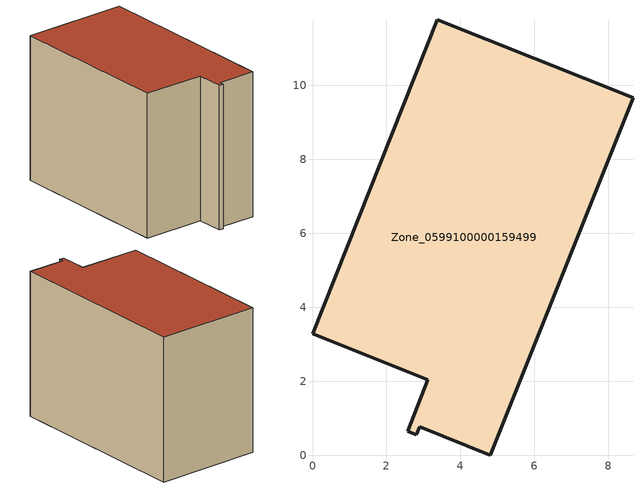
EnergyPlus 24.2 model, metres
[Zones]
Zone_0599100000159499
 floor ground (C_G): 0,3.28 3.38,11.77 8.67,9.66 4.81,0 2.9,0.76 2.81,0.55 2.58,0.64 3.12,2.03 z0.26
 wall outside (C_F): 2.81,0.55 2.9,0.76 4.81,0 8.67,9.66 3.38,11.77 0,3.28 3.12,2.03 2.58,0.64 2.81,0.55 z0.26:8.07
 roof outside (C_R): 3.12,2.03 2.58,0.64 2.81,0.55 2.9,0.76 4.81,0 8.67,9.66 3.38,11.77 0,3.28 z8.07
[BUILDING]
Pand.0599100000159499: North Axis=0; Terrain=City; Loads Convergence Tolerance Value=0.04; Temperature Convergence Tolerance Value=0.4; Solar Distribution=FullExterior; Maximum Number of Warmup Days=25; Minimum Number of Warmup Days=1
[Site:Location]
Rotterdam.The.Hague.AP_ZH_NLD Design_Conditions: Latitude=51.96; Longitude=4.45; Time Zone=1; Elevation=-4.5
[SITE:GROUNDTEMPERATURE:BUILDINGSURFACE]
18, 18, 18, 18, 18, 18, 18, 18, 18, 18, 18, 18
[MATERIAL] Thermal Absorptance=0.9; Solar Absorptance=0.7; Visible Absorptance=0.7
Name | Roughness | Thickness | Conductivity | Density | Specific Heat
G.TC.1975-1991 | MediumSmooth | 0.15 | 0.288461 | 540 | 1210
F.TC.1975-1991 | Rough | 0.3 | 0.230769 | 1920 | 840
R.TC.1975-1991 | MediumRough | 0.2 | 0.153846 | 1500 | 1000
[CONSTRUCTION]
C_G: G.TC.1975-1991
C_F: F.TC.1975-1991
C_R: R.TC.1975-1991
[ZONE]
Zone_0599100000159499: Type=1; Multiplier=1; Ceiling Height=Autocalculate; Volume=Autocalculate; Floor Area=autocalculate; Part of Total Floor Area=Yes
[ZONEINFILTRATION:DESIGNFLOWRATE]
Infil_Zone_0599100000159499: Zone or ZoneList or Space or SpaceList=Zone_0599100000159499; Schedule=AlwaysOn; Design Flow Rate Calculation Method=Flow/Area; Flow Rate per Floor Area=0.003; Constant Term Coefficient=1; Temperature Term Coefficient=0; Velocity Term Coefficient=0; Velocity Squared Term Coefficient=0
[HVACTEMPLATE:ZONE:IDEALLOADSAIRSYSTEM]
Zone_0599100000159499: Maximum Heating Supply Air Temperature=50; Minimum Cooling Supply Air Temperature=13; Maximum Heating Supply Air Humidity Ratio=0.0156; Minimum Cooling Supply Air Humidity Ratio=0.0077; Heating Limit=NoLimit; Cooling Limit=NoLimit; Dehumidification Control Type=ConstantSensibleHeatRatio; Cooling Sensible Heat Ratio=0.7; Dehumidification Setpoint=60; Humidification Control Type=None; Humidification Setpoint=30; Outdoor Air Method=None; Outdoor Air Flow Rate per Person=0.00944; Outdoor Air Flow Rate per Zone Floor Area=0; Outdoor Air Flow Rate per Zone=0; Demand Controlled Ventilation Type=None; Outdoor Air Economizer Type=NoEconomizer; Heat Recovery Type=None; Sensible Heat Recovery Effectiveness=0.7; Latent Heat Recovery Effectiveness=0.65
[ZONECONTROL:THERMOSTAT]
ThermostatControl_Zone_0599100000159499: Zone or ZoneList=Zone_0599100000159499; Control Type Schedule=DualSetpointControlType; Control 1=Thermostat_Zone_0599100000159499; Temperature Difference Between Cutout And Setpoint=0
[THERMOSTATSETPOINT:DUALSETPOINT]
Thermostat_Zone_0599100000159499: Heating Setpoint Temperature Schedule=HeatingSetpoint_Zone_0599100000159499; Cooling Setpoint Temperature Schedule=CoolingSetpoint_Zone_0599100000159499
[SCHEDULE:COMPACT]
HeatingSetpoint_Zone_0599100000159499: Through: 12/31, For: AllDays, Until: 24:00, 21
CoolingSetpoint_Zone_0599100000159499: Through: 12/31, For: AllDays, Until: 24:00, 24
DualSetpointControlType: Through: 12/31, For: AllDays, Until: 24:00, 4
AlwaysOn: Through: 12/31, For: AllDays, Until: 24:00, 1
